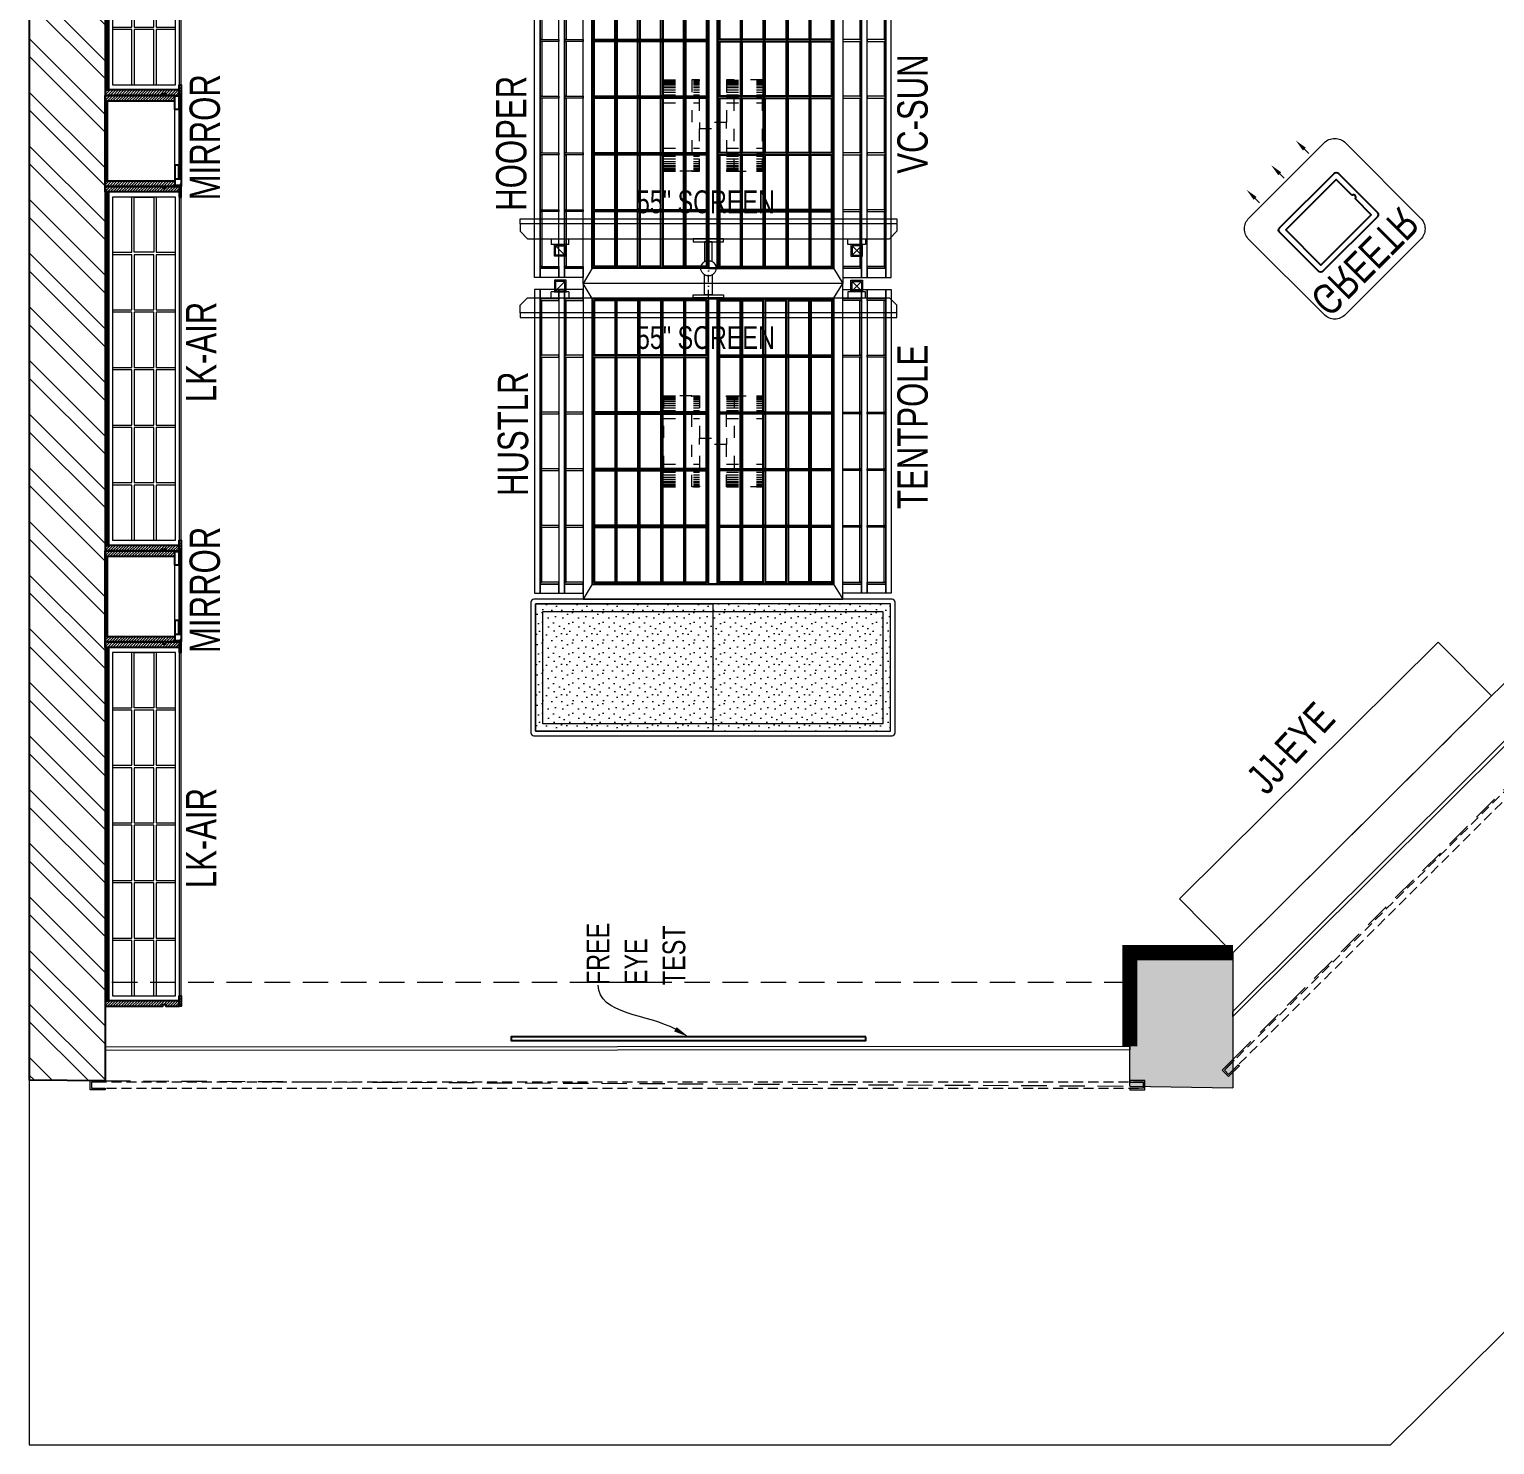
# Model space of a CAD drawing. Header units: feet. Extents: x 9008778 to 9018578, y -5942756 to -5933653.
# Drawn here: x 9008778 to 9013605, y -5942756 to -5938095 of the extents above; entities that cross this region are included whole.
import ezdxf
from ezdxf import colors
from ezdxf.entities.mleader import LeaderData, LeaderLine
from ezdxf.math import Vec2, Vec3

# ---------------------------------------------------------------- set-up
doc = ezdxf.new("R2010")
doc.units = ezdxf.units.FT
doc.header["$LTSCALE"] = 33
doc.header["$MEASUREMENT"] = 0
for name, pattern in [('ACAD_ISO03W100', [30, 12, -18]), ('DASHDOT2', [0.5, 0.25, -0.125, 0, -0.125]), ('HIDDEN', [9.525, 6.35, -3.175]), ('HIDDEN2', [4.7625, 3.175, -1.5875]), ('HIDDENX2', [0.75, 0.5, -0.25])]:
    doc.linetypes.add(name, pattern=pattern)
for name, color, linetype, lineweight in [('A-COL', 243, 'Continuous', 9), ('A-Glazing', 4, 'Continuous', 20), ('A-shutter', 8, 'Continuous', 18), ('beam', 90, 'Continuous', 9), ('column hatch', 5, 'Continuous', 0), ('LENS-DIM', 252, 'Continuous', 5), ('LENS-HATCH', 251, 'Continuous', 5), ('LENS-TEXT', 31, 'Continuous', 5), ('LENS_DIMENSION', 193, 'Continuous', 0), ('LENS_TEXT', 31, 'Continuous', 5), ('LK-EQPMT', 3, 'Continuous', 18), ('LK-FF&E FLOOR', 1, 'Continuous', 9), ('LK-FF&E WALL', 1, 'Continuous', 9), ('LK-IT', 3, 'Continuous', 18), ('LK-MIRROR', 133, 'Continuous', 13), ('LN-ELEVATION-1', 81, 'Continuous', 25), ('LN-ELEVATION-2', 103, 'Continuous', 20), ('LN-ELEVATION-3', 125, 'Continuous', 18), ('LN-ELEVATION-4', 145, 'Continuous', 13), ('LN-ELEVATION-5', 167, 'Continuous', 5), ('LN-HATCH', 251, 'Continuous', 0), ('PLANO-TXT', 252, 'Continuous', 5), ('rolling shutter', 1, 'Continuous', 5)]:
    doc.layers.add(name, color=color, linetype=linetype, lineweight=lineweight)
doc.layers.add('A-WALL', color=1, linetype='Continuous')
doc.styles.add('LK TXT', font='GILC____.TTF', dxfattribs={"height": 100})
doc.styles.get("Standard").update_dxf_attribs({"font": 'GILC____.TTF'})
pattern_1 = [(45, (7858054.0837, 3504049.203), (-4.4901280605, 4.4901280605), [])]

# ---------------------------------------------------------------- blocks, each defined once
blk = doc.blocks.new('*U49')
at = {"layer": 'A-shutter', "color": 5, "ltscale": 10}
for points in [[(41038450.5, -1561539.2), (41038450.5, -1561544.2), (41038405.5, -1561544.2), (41038405.5, -1561564.2), (41038450.5, -1561564.2), (41038450.5, -1561569.2), (41038400.5, -1561569.2), (41038400.5, -1561539.2)], [(41041825.4, -1561539.2), (41041825.4, -1561544.2), (41041870.4, -1561544.2), (41041870.4, -1561564.2), (41041825.4, -1561564.2), (41041825.4, -1561569.2), (41041875.4, -1561569.2), (41041875.4, -1561539.2)]]:
    blk.add_lwpolyline(points, close=True, dxfattribs=at)
at = {"layer": 'A-shutter', "color": 5, "linetype": 'HIDDENX2', "ltscale": 2}
blk.add_lwpolyline([(41038405.5, -1561544.2), (41038405.5, -1561564.2), (41041870.4, -1561564.2), (41041870.4, -1561544.2)], close=True, dxfattribs=at)
blk = doc.blocks.new('*U50')
at = {"layer": 'A-shutter', "color": 5, "ltscale": 10}
for points in [[(41038450.5, -1561539.2), (41038450.5, -1561544.2), (41038405.5, -1561544.2), (41038405.5, -1561564.2), (41038450.5, -1561564.2), (41038450.5, -1561569.2), (41038400.5, -1561569.2), (41038400.5, -1561539.2)], [(41041471, -1561539.2), (41041471, -1561544.2), (41041516, -1561544.2), (41041516, -1561564.2), (41041471, -1561564.2), (41041471, -1561569.2), (41041521, -1561569.2), (41041521, -1561539.2)]]:
    blk.add_lwpolyline(points, close=True, dxfattribs=at)
at = {"layer": 'A-shutter', "color": 5, "linetype": 'HIDDENX2', "ltscale": 2}
blk.add_lwpolyline([(41038405.5, -1561544.2), (41038405.5, -1561564.2), (41041516, -1561564.2), (41041516, -1561544.2)], close=True, dxfattribs=at)
blk = doc.blocks.new('A$Cc7f33e8b')
at = {"layer": 'column hatch'}
h = blk.add_hatch(color=8, dxfattribs=at)
h.dxf.hatch_style = 1
h.paths.add_polyline_path([(2569.5, 6300.4), (2234.5, 6300.4), (2234.5, 5650.4), (2569.5, 5650.4)])
h.paths.add_polyline_path([(5559.5, 6300.4), (5259.5, 6300.4), (5259.5, 5660.4), (5559.5, 5660.4)])
h.paths.add_polyline_path([(5559.5, -1624.6), (5259.5, -1624.6), (5259.5, -2299.6), (5559.5, -2299.6)])
h.paths.add_polyline_path([(2524.5, -1624.6), (2224.5, -1624.6), (2224.5, -1844.6), (2224.5, -2299.6), (2524.5, -2299.6)])
h.paths.add_polyline_path([(29.4, 367.3), (-145.5, 193.8), (54.9, -12.3), (56.7, -14.1), (233.6, 161.5)])
h.paths.add_polyline_path([(376.1, 302.9), (173.9, 510.8), (29.4, 367.3), (233.6, 161.5)])
h.paths.add_polyline_path([(-1918.1, 2675.4), (-2363.1, 2675.4), (-2368.9, 2335.5), (-1923.9, 2335.5)])
at = {"layer": 'LN-HATCH'}
h = blk.add_hatch(dxfattribs=at)
h.set_pattern_fill('ANSI32', color=256, scale=333, angle=180)
h.set_pattern_definition([(225, (-8677490.58, 5279444.6), (88.2999593, -88.2999593), []), (225, (-8677549.45, 5279444.6), (88.2999593, -88.2999593), [])])
h.paths.add_polyline_path([(2234.5, 6050.4), (2234.5, 6300.4), (-2344.2, 6300.4), (-2345.5, 6050.4)])
h.paths.add_polyline_path([(5259.5, 6050.4), (5259.5, 6300.4), (2569.5, 6300.4), (2569.5, 6050.4)])
h.paths.add_polyline_path([(5309.5, -1624.6), (5559.5, -1624.6), (5559.5, 5660.4), (5309.5, 5660.4)])
at = {"layer": 'A-COL'}
for p, q in [((-2363.1, 2675.4), (-2368.9, 2335.5)), ((-2363.1, 2675.4), (-1918.1, 2675.4)), ((-1918.1, 2675.4), (-1923.9, 2335.5)), ((-1923.9, 2335.5), (-2368.9, 2335.5))]:
    blk.add_line(p, q, dxfattribs=at)
at = {"layer": 'A-Glazing'}
for points in [[(-2233.6, 6050.4), (-2232.3, 2675.4), (-2244.3, 2675.4), (-2245.6, 6050.4)], [(-2117.6, 2335.5), (-65.2, 273.6), (-73.7, 265.1), (-2134.5, 2335.5)]]:
    blk.add_lwpolyline(points, close=True, dxfattribs=at)
at = {"layer": 'A-WALL'}
for p, q in [((-2345.5, 6050.4), (-2344.2, 6300.4)), ((5559.5, 6300.4), (-2344.2, 6300.4)), ((2234.5, 6050.4), (-2345.5, 6050.4))]:
    blk.add_line(p, q, dxfattribs=at)
at = {"layer": 'beam', "linetype": 'HIDDEN', "ltscale": 0.4}
for points in [[(-2022.1, 6050.4), (-2345.5, 6050.4), (-2363.1, 2675.4), (-2022.1, 2675.4)], [(-1923.9, 2335.5), (-2275.4, 2335.5), (-145.5, 193.8), (29.4, 367.3)]]:
    blk.add_lwpolyline(points, close=True, dxfattribs=at)
at = {"layer": 'rolling shutter'}
for name, p, rotation in [('*U49', (1559193.8, 41044500.8), 270), ('*U50', (-27833906, 30201560), 314.8427817287416)]:
    blk.add_blockref(name, p, dxfattribs=dict(at, rotation=rotation))
blk = doc.blocks.new('VC HD 1200')
at = {"layer": 'LN-HATCH', "ltscale": 0.5}
h = blk.add_hatch(dxfattribs=at)
h.set_pattern_fill('ANSI31', color=256, scale=2)
h.set_pattern_definition([(45, (3760859.753, 1795248.936), (-4.490128061, 4.490128061), [])])
h.paths.add_polyline_path([(-1200, 250), (-1200, 60), (-1194, 60), (-1194, 50), (-1200, 50), (-1200, 6), (-1182, 6), (-1182, 250)])
h = blk.add_hatch(dxfattribs=at)
h.set_pattern_fill('ANSI31', color=256, scale=2)
h.set_pattern_definition(pattern_1)
h.paths.add_polyline_path([(0, 250), (0, 60), (-6, 60), (-6, 50), (0, 50), (0, 6), (-18, 6), (-18, 250)])
h = blk.add_hatch(dxfattribs=at)
h.set_pattern_fill('ANSI31', color=256, scale=2)
h.set_pattern_definition([(45, (7858047.0837, 3504049.203), (-4.4901280605, 4.4901280605), [])])
h.paths.add_polyline_path([(-1165, 6), (-1165, 0), (-1200, 0), (-1200, 6)])
h = blk.add_hatch(dxfattribs=at)
h.set_pattern_fill('ANSI31', color=256, scale=2)
h.set_pattern_definition(pattern_1)
h.paths.add_polyline_path([(-28, 6), (-28, 0), (0, 0), (0, 6)])
at = {"layer": 'LN-ELEVATION-1', "ltscale": 0.5}
for points in [[(-1200, 250), (-1200, 60), (-1194, 60), (-1194, 50), (-1200, 50), (-1200, 6), (-1182, 6), (-1182, 250)], [(-18, 238), (-1182, 238), (-1182, 244), (-18, 244)], [(0, 250), (0, 60), (-6, 60), (-6, 50), (0, 50), (0, 6), (-18, 6), (-18, 250)], [(-1165, 6), (-1165, 0), (-1200, 0), (-1200, 6)], [(-35, 6), (-35, 0), (0, 0), (0, 6)]]:
    blk.add_lwpolyline(points, close=True, dxfattribs=at)
at = {"layer": 'LN-ELEVATION-3', "ltscale": 0.5}
for p, q in [((-1182, 250), (-18, 250)), ((-1165, 6), (-35, 6)), ((-35, 0), (-1165, 0))]:
    blk.add_line(p, q, dxfattribs=at)
for points in [[(-1165, 226), (-35, 226), (-35, 18), (-1165, 18)], [(-1165, 226), (-983.3, 226), (-983.3, 162), (-1165, 162)], [(-975.3, 226), (-793.7, 226), (-793.7, 162), (-975.3, 162)], [(-785.7, 226), (-604, 226), (-604, 162), (-785.7, 162)], [(-596, 226), (-414.3, 226), (-414.3, 162), (-596, 162)], [(-406.3, 226), (-224.7, 226), (-224.7, 162), (-406.3, 162)], [(-216.7, 226), (-35, 226), (-35, 162), (-216.7, 162)], [(-1165, 90), (-983.3, 90), (-983.3, 154), (-1165, 154)], [(-975.3, 154), (-793.7, 154), (-793.7, 90), (-975.3, 90)], [(-785.7, 154), (-604, 154), (-604, 90), (-785.7, 90)], [(-596, 154), (-414.3, 154), (-414.3, 90), (-596, 90)], [(-406.3, 154), (-224.7, 154), (-224.7, 90), (-406.3, 90)], [(-216.7, 154), (-35, 154), (-35, 90), (-216.7, 90)], [(-1165, 82), (-983.3, 82), (-983.3, 18), (-1165, 18)], [(-975.3, 82), (-793.7, 82), (-793.7, 18), (-975.3, 18)], [(-785.7, 82), (-604, 82), (-604, 18), (-785.7, 18)], [(-596, 82), (-414.3, 82), (-414.3, 18), (-596, 18)], [(-406.3, 82), (-224.7, 82), (-224.7, 18), (-406.3, 18)], [(-216.7, 82), (-35, 82), (-35, 18), (-216.7, 18)]]:
    blk.add_lwpolyline(points, close=True, dxfattribs=at)
blk = doc.blocks.new('MIRROR')
at = {"layer": 'LN-HATCH', "ltscale": 0.5}
h = blk.add_hatch(dxfattribs=at)
h.set_pattern_fill('ANSI31', color=256, scale=2)
h.set_pattern_definition([(45, (4060433.7416, 1708720.787), (-4.4901280605, 4.4901280605), [])])
h.paths.add_polyline_path([(212.9, 101.3), (230.9, 101.3), (230.9, -127.7), (212.9, -127.7)])
h.paths.add_polyline_path([(230.9, 95.3), (494.9, 95.3), (494.9, 101.3), (230.9, 101.3)])
h.paths.add_polyline_path([(512.9, 101.3), (494.9, 101.3), (494.9, -127.7), (512.9, -127.7)])
at = {"layer": 'Defpoints'}
blk.add_lwpolyline([(512.9, 101.3), (212.9, 101.3), (212.9, -148.7), (512.9, -148.7)], close=True, dxfattribs=at)
at = {"layer": 'LN-ELEVATION-1'}
for points in [[(212.9, 101.3), (230.9, 101.3), (230.9, -127.7), (212.9, -127.7)], [(230.9, 95.3), (494.9, 95.3), (494.9, 101.3), (230.9, 101.3)], [(512.9, 101.3), (494.9, 101.3), (494.9, -127.7), (512.9, -127.7)], [(259.9, -141.7), (259.9, -127.7), (214.9, -127.7), (214.9, -148.7), (223.9, -148.7), (223.9, -147.2), (216.4, -147.2), (216.4, -141.7)], [(442.9, -141.7), (442.9, -127.7), (487.9, -127.7), (487.9, -148.7), (478.9, -148.7), (478.9, -147.2), (486.4, -147.2), (486.4, -141.7)], [(504.9, -148.7), (504.9, -147.2), (509.4, -147.2), (509.4, -129.2), (487.9, -129.2), (487.9, -127.7), (510.9, -127.7), (510.9, -148.7)]]:
    blk.add_lwpolyline(points, close=True, dxfattribs=at)
at = {"layer": 'LN-ELEVATION-2', "color": 4, "lineweight": 0}
blk.add_lwpolyline([(216.4, -141.7), (486.4, -141.7), (486.4, -147.2), (216.4, -147.2)], close=True, dxfattribs=at)
at = {"layer": 'LN-ELEVATION-2'}
blk.add_lwpolyline([(259.9, -141.7), (442.9, -141.7), (442.9, -127.7), (259.9, -127.7)], close=True, dxfattribs=at)
at = {"layer": 'LN-ELEVATION-4', "ltscale": 0.5}
blk.add_line((478.9, -148.7), (223.9, -148.7), dxfattribs=at)
blk = doc.blocks.new('ffgd')
at = {"layer": 'LN-ELEVATION-4', "linetype": 'ACAD_ISO03W100', "ltscale": 0.1}
blk.add_lwpolyline([(0, 47.3), (0, -41.5), (-20, -41.5), (-20, 47.3)], close=True, dxfattribs=at)
at = {"layer": 'LN-ELEVATION-5', "linetype": 'ACAD_ISO03W100', "ltscale": 0.1}
for p, q in [((-159.9, 165.7), (-159.9, 47.3)), ((-159.7, 165.7), (-159.7, 47.3)), ((-159.4, 165.7), (-159.4, 47.3)), ((-159, 165.7), (-159, 47.3)), ((-158.5, 165.7), (-158.5, 47.3)), ((-157.9, 165.7), (-157.9, 47.3)), ((-157.1, 165.7), (-157.1, 47.3)), ((-156.1, 165.7), (-156.1, 47.3)), ((-154.1, 165.7), (-154.1, 47.3)), ((-151.1, 165.7), (-151.1, 47.3)), ((-146.1, 165.7), (-146.1, 47.3)), ((-141.1, 165.7), (-141.1, 47.3)), ((-135.1, 165.7), (-135.1, 47.3)), ((-128.1, 165.7), (-128.1, 47.3)), ((-120.1, 165.7), (-120.1, 47.3)), ((-111.1, 165.7), (-111.1, 47.3)), ((-102.1, 165.7), (-102.1, 47.3)), ((-85, 165.7), (-85, 47.3)), ((65, 165.7), (65, 47.3)), ((82.1, 165.7), (82.1, 47.3)), ((91.1, 165.7), (91.1, 47.3)), ((100.1, 165.7), (100.1, 47.3)), ((108.1, 165.7), (108.1, 47.3)), ((115.1, 165.7), (115.1, 47.3)), ((121.1, 165.7), (121.1, 47.3)), ((126.1, 165.7), (126.1, 47.3)), ((131.1, 165.7), (131.1, 47.3)), ((134.1, 165.7), (134.1, 47.3)), ((136.1, 165.7), (136.1, 47.3)), ((137.1, 165.7), (137.1, 47.3)), ((137.9, 165.7), (137.9, 47.3)), ((138.5, 165.7), (138.5, 47.3)), ((139, 165.7), (139, 47.3)), ((139.4, 165.7), (139.4, 47.3)), ((139.7, 165.7), (139.7, 47.3)), ((139.9, 165.7), (139.9, 47.3)), ((-159.9, -41.5), (-159.9, -159.9)), ((-159.7, -41.5), (-159.7, -159.9)), ((-159.4, -41.5), (-159.4, -159.9)), ((-159, -41.5), (-159, -159.9)), ((-158.5, -41.5), (-158.5, -159.9)), ((-157.9, -41.5), (-157.9, -159.9)), ((-157.1, -41.5), (-157.1, -159.9)), ((-156.1, -41.5), (-156.1, -159.9)), ((-154.1, -41.5), (-154.1, -159.9)), ((-151.1, -41.5), (-151.1, -159.9)), ((-146.1, -41.5), (-146.1, -159.9)), ((-141.1, -41.5), (-141.1, -159.9)), ((-135.1, -41.5), (-135.1, -159.9)), ((-128.1, -41.5), (-128.1, -159.9)), ((-120.1, -41.5), (-120.1, -159.9)), ((-111.1, -41.5), (-111.1, -159.9)), ((-102.1, -41.5), (-102.1, -159.9)), ((-85, -41.5), (-85, -159.9)), ((65, -41.5), (65, -159.9)), ((82.1, -41.5), (82.1, -159.9)), ((91.1, -41.5), (91.1, -159.9)), ((100.1, -41.5), (100.1, -159.9)), ((108.1, -41.5), (108.1, -159.9)), ((115.1, -41.5), (115.1, -159.9)), ((121.1, -41.5), (121.1, -159.9)), ((126.1, -41.5), (126.1, -159.9)), ((131.1, -41.5), (131.1, -159.9)), ((134.1, -41.5), (134.1, -159.9)), ((136.1, -41.5), (136.1, -159.9)), ((137.1, -41.5), (137.1, -159.9)), ((137.9, -41.5), (137.9, -159.9)), ((138.5, -41.5), (138.5, -159.9)), ((139, -41.5), (139, -159.9)), ((139.4, -41.5), (139.4, -159.9)), ((139.7, -41.5), (139.7, -159.9)), ((139.9, -41.5), (139.9, -159.9))]:
    blk.add_line(p, q, dxfattribs=at)
for points in [[(140, 73), (140, 165.7), (-160, 165.7), (-160, 73)], [(140, -67.1), (140, -159.9), (-160, -159.9), (-160, -67.1)]]:
    blk.add_lwpolyline(points, dxfattribs=at)
for points in [[(140, 73), (140, 47.3), (-160, 47.3), (-160, 73)], [(140, -41.5), (140, -67.1), (-160, -67.1), (-160, -41.5)]]:
    blk.add_lwpolyline(points, close=True, dxfattribs=at)
blk = doc.blocks.new('EURO 1040 x 1175')
at = {"layer": 'LN-ELEVATION-1'}
for points in [[(-470, -327.4), (470, -327.4), (470, 467.6), (-470, 467.6)], [(-470, 85.1), (470, 85.1), (470, 467.6), (-470, 467.6)], [(-283.2, 85.1), (-277.2, 85.1), (-277.2, 467.6), (-283.2, 467.6)], [(-96.4, 85.1), (-90.4, 85.1), (-90.4, 467.6), (-96.4, 467.6)], [(90.4, 85.1), (96.4, 85.1), (96.4, 467.6), (90.4, 467.6)], [(277.2, 85.1), (283.2, 85.1), (283.2, 467.6), (277.2, 467.6)], [(-470, 386.6), (-283.2, 386.6), (-283.2, 392.6), (-470, 392.6)], [(-277.2, 386.6), (-96.4, 386.6), (-96.4, 392.6), (-277.2, 392.6)], [(-90.4, 386.6), (90.4, 386.6), (90.4, 392.6), (-90.4, 392.6)], [(96.4, 386.6), (277.2, 386.6), (277.2, 392.6), (96.4, 392.6)], [(283.2, 386.6), (470, 386.6), (470, 392.6), (283.2, 392.6)], [(-470, 311.2), (-283.2, 311.2), (-283.2, 317.2), (-470, 317.2)], [(-277.2, 311.2), (-96.4, 311.2), (-96.4, 317.2), (-277.2, 317.2)], [(-90.4, 311.2), (90.4, 311.2), (90.4, 317.2), (-90.4, 317.2)], [(96.4, 311.2), (277.2, 311.2), (277.2, 317.2), (96.4, 317.2)], [(283.2, 311.2), (470, 311.2), (470, 317.2), (283.2, 317.2)], [(-470, 235.8), (-283.2, 235.8), (-283.2, 241.8), (-470, 241.8)], [(-277.2, 235.8), (-96.4, 235.8), (-96.4, 241.8), (-277.2, 241.8)], [(-90.4, 235.8), (90.4, 235.8), (90.4, 241.8), (-90.4, 241.8)], [(96.4, 235.8), (277.2, 235.8), (277.2, 241.8), (96.4, 241.8)], [(283.2, 235.8), (470, 235.8), (470, 241.8), (283.2, 241.8)], [(-470, 160.4), (-283.2, 160.4), (-283.2, 166.4), (-470, 166.4)], [(-277.2, 160.4), (-96.4, 160.4), (-96.4, 166.4), (-277.2, 166.4)], [(-90.4, 160.4), (90.4, 160.4), (90.4, 166.4), (-90.4, 166.4)], [(96.4, 160.4), (277.2, 160.4), (277.2, 166.4), (96.4, 166.4)], [(283.2, 160.4), (470, 160.4), (470, 166.4), (283.2, 166.4)], [(-470, 85.1), (470, 85.1), (470, 55.1), (-470, 55.1)], [(-470, 55.1), (470, 55.1), (470, -327.4), (-470, -327.4)], [(-283.2, 55.1), (-277.2, 55.1), (-277.2, -327.4), (-283.2, -327.4)], [(-96.4, 55.1), (-90.4, 55.1), (-90.4, -327.4), (-96.4, -327.4)], [(90.4, 55.1), (96.4, 55.1), (96.4, -327.4), (90.4, -327.4)], [(277.2, 55.1), (283.2, 55.1), (283.2, -327.4), (277.2, -327.4)], [(-470, -20.3), (-283.2, -20.3), (-283.2, -26.3), (-470, -26.3)], [(-277.2, -20.3), (-96.4, -20.3), (-96.4, -26.3), (-277.2, -26.3)], [(-90.4, -20.3), (90.4, -20.3), (90.4, -26.3), (-90.4, -26.3)], [(96.4, -20.3), (277.2, -20.3), (277.2, -26.3), (96.4, -26.3)], [(283.2, -20.3), (470, -20.3), (470, -26.3), (283.2, -26.3)], [(-470, -95.7), (-283.2, -95.7), (-283.2, -101.7), (-470, -101.7)], [(-277.2, -95.7), (-96.4, -95.7), (-96.4, -101.7), (-277.2, -101.7)], [(-90.4, -95.7), (90.4, -95.7), (90.4, -101.7), (-90.4, -101.7)], [(96.4, -95.7), (277.2, -95.7), (277.2, -101.7), (96.4, -101.7)], [(283.2, -95.7), (470, -95.7), (470, -101.7), (283.2, -101.7)], [(-470, -171.1), (-283.2, -171.1), (-283.2, -177.1), (-470, -177.1)], [(-277.2, -171.1), (-96.4, -171.1), (-96.4, -177.1), (-277.2, -177.1)], [(-90.4, -171.1), (90.4, -171.1), (90.4, -177.1), (-90.4, -177.1)], [(96.4, -171.1), (277.2, -171.1), (277.2, -177.1), (96.4, -177.1)], [(283.2, -171.1), (470, -171.1), (470, -177.1), (283.2, -177.1)], [(-470, -246.4), (-283.2, -246.4), (-283.2, -252.4), (-470, -252.4)], [(-277.2, -246.4), (-96.4, -246.4), (-96.4, -252.4), (-277.2, -252.4)], [(-90.4, -246.4), (90.4, -246.4), (90.4, -252.4), (-90.4, -252.4)], [(96.4, -246.4), (277.2, -246.4), (277.2, -252.4), (96.4, -252.4)], [(283.2, -246.4), (470, -246.4), (470, -252.4), (283.2, -252.4)]]:
    blk.add_lwpolyline(points, close=True, dxfattribs=at)
for points in [[(-283.2, 461.6), (-464, 461.6), (-464, 317.2)], [(-96.4, 461.6), (-277.2, 461.6)], [(90.4, 461.6), (-90.4, 461.6)], [(277.2, 461.6), (96.4, 461.6)], [(464, 317.2), (464, 461.6), (283.2, 461.6)], [(-464, 311.2), (-464, 241.8)], [(464, 241.8), (464, 311.2)], [(-464, 235.8), (-464, 166.4)], [(464, 166.4), (464, 235.8)], [(-464, 160.4), (-464, 91.1), (-283.2, 91.1)], [(283.2, 91.1), (464, 91.1), (464, 160.4)], [(-464, -20.3), (-464, 49.1), (-283.2, 49.1)], [(-277.2, 91.1), (-96.4, 91.1)], [(-277.2, 49.1), (-96.4, 49.1)], [(-90.4, 91.1), (90.4, 91.1)], [(-90.4, 49.1), (90.4, 49.1)], [(96.4, 91.1), (277.2, 91.1)], [(96.4, 49.1), (277.2, 49.1)], [(283.2, 49.1), (464, 49.1), (464, -20.3)], [(-464, -95.7), (-464, -26.3)], [(464, -26.3), (464, -95.7)], [(-464, -171.1), (-464, -101.7)], [(464, -101.7), (464, -171.1)], [(-283.2, -321.4), (-464, -321.4), (-464, -177.1)], [(464, -177.1), (464, -321.4), (283.2, -321.4)], [(-96.4, -321.4), (-277.2, -321.4)], [(90.4, -321.4), (-90.4, -321.4)], [(277.2, -321.4), (96.4, -321.4)]]:
    blk.add_lwpolyline(points, dxfattribs=at)
at = {"layer": 'LN-ELEVATION-2'}
blk.add_lwpolyline([(-520, -357.4), (520, -357.4), (520, 497.6), (-520, 497.6)], close=True, dxfattribs=at)
for points in [[(-470, 467.6), (-520, 497.6)], [(470, 467.6), (520, 497.6)], [(-470, -327.4), (-520, -357.4)], [(470, -327.4), (520, -357.4)]]:
    blk.add_lwpolyline(points, dxfattribs=at)
at = {"layer": 'LN-ELEVATION-3'}
for points in [[(-500, 559.6), (500, 559.6), (500, 577.6), (-500, 577.6)], [(-500, 497.6), (-470, 497.6), (-470, 559.6), (-500, 559.6)], [(470, 497.6), (500, 497.6), (500, 559.6), (470, 559.6)], [(-500, -357.4), (-470, -357.4), (-470, -419.4), (-500, -419.4)], [(470, -357.4), (500, -357.4), (500, -419.4), (470, -419.4)], [(-500, -419.4), (500, -419.4), (500, -437.4), (-500, -437.4)]]:
    blk.add_lwpolyline(points, close=True, dxfattribs=at)
at = {"layer": 'LN-ELEVATION-4'}
for points in [[(-500, 639.6), (500, 639.6), (500, 657.6), (-500, 657.6)], [(-500, 577.6), (-470, 577.6), (-470, 639.6), (-500, 639.6)], [(470, 577.6), (500, 577.6), (500, 639.6), (470, 639.6)], [(-470, 497.6), (-464, 497.6), (-464, 559.6), (-470, 559.6)], [(-464, 553.6), (-283.2, 553.6), (-283.2, 559.6), (-464, 559.6)], [(-283.2, 497.6), (-277.2, 497.6), (-277.2, 559.6), (-283.2, 559.6)], [(-277.2, 553.6), (-96.4, 553.6), (-96.4, 559.6), (-277.2, 559.6)], [(-96.4, 497.6), (-90.4, 497.6), (-90.4, 559.6), (-96.4, 559.6)], [(-90.4, 553.6), (90.4, 553.6), (90.4, 559.6), (-90.4, 559.6)], [(90.4, 497.6), (96.4, 497.6), (96.4, 559.6), (90.4, 559.6)], [(96.4, 553.6), (277.2, 553.6), (277.2, 559.6), (96.4, 559.6)], [(277.2, 497.6), (283.2, 497.6), (283.2, 559.6), (277.2, 559.6)], [(283.2, 553.6), (464, 553.6), (464, 559.6), (283.2, 559.6)], [(464, 497.6), (470, 497.6), (470, 559.6), (464, 559.6)], [(-470, -357.4), (-464, -357.4), (-464, -419.4), (-470, -419.4)], [(-283.2, -357.4), (-277.2, -357.4), (-277.2, -419.4), (-283.2, -419.4)], [(-96.4, -357.4), (-90.4, -357.4), (-90.4, -419.4), (-96.4, -419.4)], [(90.4, -357.4), (96.4, -357.4), (96.4, -419.4), (90.4, -419.4)], [(277.2, -357.4), (283.2, -357.4), (283.2, -419.4), (277.2, -419.4)], [(464, -357.4), (470, -357.4), (470, -419.4), (464, -419.4)], [(-464, -413.4), (-283.2, -413.4), (-283.2, -419.4), (-464, -419.4)], [(-277.2, -413.4), (-96.4, -413.4), (-96.4, -419.4), (-277.2, -419.4)], [(-90.4, -413.4), (90.4, -413.4), (90.4, -419.4), (-90.4, -419.4)], [(96.4, -413.4), (277.2, -413.4), (277.2, -419.4), (96.4, -419.4)], [(283.2, -413.4), (464, -413.4), (464, -419.4), (283.2, -419.4)], [(-500, -437.4), (-470, -437.4), (-470, -499.4), (-500, -499.4)], [(470, -437.4), (500, -437.4), (500, -499.4), (470, -499.4)], [(-500, -499.4), (500, -499.4), (500, -517.4), (-500, -517.4)]]:
    blk.add_lwpolyline(points, close=True, dxfattribs=at)
at = {"layer": 'LN-ELEVATION-5'}
for points in [[(-470, 577.6), (-464, 577.6), (-464, 639.6), (-470, 639.6)], [(-464, 633.6), (-283.2, 633.6), (-283.2, 639.6), (-464, 639.6)], [(-283.2, 577.6), (-277.2, 577.6), (-277.2, 639.6), (-283.2, 639.6)], [(-277.2, 633.6), (-96.4, 633.6), (-96.4, 639.6), (-277.2, 639.6)], [(-96.4, 577.6), (-90.4, 577.6), (-90.4, 639.6), (-96.4, 639.6)], [(-90.4, 633.6), (90.4, 633.6), (90.4, 639.6), (-90.4, 639.6)], [(90.4, 577.6), (96.4, 577.6), (96.4, 639.6), (90.4, 639.6)], [(96.4, 633.6), (277.2, 633.6), (277.2, 639.6), (96.4, 639.6)], [(277.2, 577.6), (283.2, 577.6), (283.2, 639.6), (277.2, 639.6)], [(283.2, 633.6), (464, 633.6), (464, 639.6), (283.2, 639.6)], [(464, 577.6), (470, 577.6), (470, 639.6), (464, 639.6)], [(-470, -437.4), (-464, -437.4), (-464, -499.4), (-470, -499.4)], [(-283.2, -437.4), (-277.2, -437.4), (-277.2, -499.4), (-283.2, -499.4)], [(-96.4, -437.4), (-90.4, -437.4), (-90.4, -499.4), (-96.4, -499.4)], [(90.4, -437.4), (96.4, -437.4), (96.4, -499.4), (90.4, -499.4)], [(277.2, -437.4), (283.2, -437.4), (283.2, -499.4), (277.2, -499.4)], [(464, -437.4), (470, -437.4), (470, -499.4), (464, -499.4)], [(-464, -493.4), (-283.2, -493.4), (-283.2, -499.4), (-464, -499.4)], [(-277.2, -493.4), (-96.4, -493.4), (-96.4, -499.4), (-277.2, -499.4)], [(-90.4, -493.4), (90.4, -493.4), (90.4, -499.4), (-90.4, -499.4)], [(96.4, -493.4), (277.2, -493.4), (277.2, -499.4), (96.4, -499.4)], [(283.2, -493.4), (464, -493.4), (464, -499.4), (283.2, -499.4)]]:
    blk.add_lwpolyline(points, close=True, dxfattribs=at)
at = {"layer": 'LENS-DIM'}
blk.add_blockref('ffgd', (10, 67.1), dxfattribs=at)
blk = doc.blocks.new('2 seater bench')
at = {"layer": 'LENS-HATCH', "lineweight": 0}
h = blk.add_hatch(dxfattribs=at)
h.set_pattern_fill('STIP1', color=177, scale=100, angle=270, pattern_type=2)
h.set_pattern_definition([(270, (6617251.08, -170421.61), (100, -2e-13), [0, -100]), (270, (6617235.08, -170433.61), (100, -2e-13), [0, -100]), (270, (6617211.08, -170428.61), (100, -2e-13), [0, -100]), (270, (6617188.08, -170463.61), (100, -2e-13), [0, -100]), (270, (6617224.08, -170460.61), (100, -2e-13), [0, -100]), (270, (6617248.08, -170487.61), (100, -2e-13), [0, -100]), (270, (6617255.08, -170452.61), (100, -2e-13), [0, -100]), (270, (6617214.08, -170494.61), (100, -2e-13), [0, -100]), (270, (6617182.08, -170489.61), (100, -2e-13), [0, -100]), (270, (6617167.08, -170415.61), (100, -2e-13), [0, -100]), (270, (6617187.08, -170433.61), (100, -2e-13), [0, -100]), (270, (6617168.08, -170447.61), (100, -2e-13), [0, -100]), (270, (6617232.08, -170508.61), (100, -2e-13), [0, -100]), (270, (6617207.08, -170476.61), (100, -2e-13), [0, -100]), (270, (6617240.08, -170468.61), (100, -2e-13), [0, -100]), (270, (6617231.08, -170485.61), (100, -2e-13), [0, -100]), (270, (6617204.08, -170449.61), (100, -2e-13), [0, -100]), (270, (6617258.08, -170477.61), (100, -2e-13), [0, -100]), (270, (6617199.08, -170508.61), (100, -2e-13), [0, -100]), (270, (6617169.08, -170505.61), (100, -2e-13), [0, -100])])
h.paths.add_polyline_path([(585, 210), (0, 210), (0, -210), (585, -210)])
h.paths.add_polyline_path([(0, 245), (0, -210)])
h.paths.add_polyline_path([(-585, 210), (0, 210), (0, -210), (-585, -210)])
at = {"layer": 'LN-ELEVATION-2', "ltscale": 0.5}
for points in [[(-585, 210), (0, 210), (0, -210), (-585, -210)], [(585, 210), (0, 210), (0, -210), (585, -210)]]:
    blk.add_lwpolyline(points, close=True, dxfattribs=at)
at = {"layer": 'LN-ELEVATION-5', "ltscale": 0.5}
blk.add_lwpolyline([(590, 225), (-590, 225, 0.414214), (-600, 215), (-600, -215, 0.414214), (-590, -225), (590, -225, 0.414214), (600, -215), (600, 215, 0.414214)], format="xyb", close=True, dxfattribs=at)
blk.add_lwpolyline([(585, 210), (-585, 210), (-585, -210), (585, -210)], close=True, dxfattribs=at)
at = {"layer": 'LN-ELEVATION-5', "linetype": 'HIDDEN2', "ltscale": 11}
blk.add_lwpolyline([(-560, 185), (560, 185), (560, -185), (-560, -185)], close=True, dxfattribs=at)
blk = doc.blocks.new('GREETR 450x450')
at = {"layer": 'LN-ELEVATION-1', "linetype": 'ByBlock', "lineweight": -2}
for p, q in [((481.3, 339.7), (461, 339.7)), ((481.3, 225), (461, 225)), ((481.3, 110.3), (461, 110.3))]:
    blk.add_line(p, q, dxfattribs=at)
at = {"layer": 'LN-ELEVATION-1'}
for points in [[(355.5, 98.3), (355.5, 352.3, 0.414214), (345.5, 362.3), (163.5, 362.3, 0.414214), (153.5, 352.3), (153.5, 98.3, 0.414214), (163.5, 88.3), (345.5, 88.3, 0.414214)], [(264, 342.8), (336.5, 342.8), (336.5, 107.8), (172.5, 107.8), (172.5, 342.8), (245, 342.8, 0.327538), (246.9, 344.2, -0.733799), (262.1, 344.2, 0.327538)]]:
    blk.add_lwpolyline(points, format="xyb", close=True, dxfattribs=at)
at = {"layer": 'LN-ELEVATION-1', "linetype": 'ByBlock', "lineweight": -2}
for points in [[(481.3, 346.4), (481.3, 333.1), (521.3, 339.7)], [(481.3, 231.7), (481.3, 218.3), (521.3, 225)], [(481.3, 116.9), (481.3, 103.6), (521.3, 110.3)]]:
    blk.add_solid(points, dxfattribs=at)
at = {"layer": 'LN-ELEVATION-2'}
blk.add_lwpolyline([(50, 0), (400, 0, 0.414214), (450, 50), (450, 400, 0.414214), (400, 450), (50, 450, 0.414214), (0, 400), (0, 50, 0.414214)], format="xyb", close=True, dxfattribs=at)
at = {"layer": 'LENS-TEXT', "color": 0, "linetype": 'Continuous', "ltscale": 3, "insert": (78.9, 218.7), "char_height": 100, "attachment_point": 5, "rotation": 90, "style": 'LK TXT'}
blk.add_mtext_dynamic_manual_height_columns('GREETR', width=353.056, gutter_width=0.5, heights=[0], dxfattribs=at)
blk = doc.blocks.new('55INCH')
at = {"layer": 'LK-EQPMT', "ltscale": 12}
for p, q in [((2111558.8, 1135690.5), (2111583.2, 1135690.5)), ((2111583.2, 1135690.5), (2111607.7, 1135666)), ((2111607.7, 1134473.9), (2111607.7, 1135666)), ((2111607.7, 1135587.9), (2111627.2, 1135587.9)), ((2111627.2, 1135587.9), (2111627.2, 1135529.3)), ((2111627.2, 1135529.3), (2111607.7, 1135529.3)), ((2111627.2, 1134610.6), (2111607.7, 1134610.6)), ((2111627.2, 1134610.6), (2111627.2, 1134552)), ((2111607.7, 1134552), (2111627.2, 1134552)), ((2111583.2, 1134449.5), (2111607.7, 1134473.9)), ((2111558.8, 1134449.5), (2111583.2, 1134449.5))]:
    blk.add_line(p, q, dxfattribs=at)
at = {"layer": 'LK-EQPMT'}
for p, q in [((2111661.6, 1135543.3), (2111631, 1135573.9)), ((2111661.6, 1135573.9), (2111631, 1135543.3)), ((2111661.6, 1134597.1), (2111631, 1134566.5))]:
    blk.add_line(p, q, dxfattribs=at)
at = {"layer": 'LK-EQPMT', "ltscale": 12}
blk.add_lwpolyline([(2111542.6, 1135690.5), (2111558.8, 1135690.5), (2111558.8, 1134449.5), (2111542.6, 1134449.5)], close=True, dxfattribs=at)
at = {"layer": 'LK-EQPMT'}
for points in [[(2111627.2, 1135577.7), (2111627.2, 1135539.5), (2111665.4, 1135539.5), (2111665.4, 1135577.7)], [(2111631, 1135573.9), (2111631, 1135543.3), (2111661.6, 1135543.3), (2111661.6, 1135573.9)], [(2111627.2, 1134562.7), (2111627.2, 1134600.9), (2111665.4, 1134600.9), (2111665.4, 1134562.7)], [(2111631, 1134566.5), (2111631, 1134597.1), (2111661.6, 1134597.1), (2111661.6, 1134566.5)]]:
    blk.add_lwpolyline(points, close=True, dxfattribs=at)

msp = doc.modelspace()

# ---------------------------------------------------------------- linework, layer by layer
msp.add_lwpolyline([(9011533.5, -5941413.2), (9010365.5, -5941413.2), (9010365.5, -5941425.2), (9011533.5, -5941425.2)], close=True)
at = {"layer": 'LENS-DIM', "color": 2}
msp.add_lwpolyline([(9012742.9, -5941136.2), (9013594.6, -5940290.9), (9013418.5, -5940113.5), (9012566.7, -5940958.8)], close=True, dxfattribs=at)
at = {"layer": 'LENS_DIMENSION'}
msp.add_lwpolyline([(9008777.9, -5942756.5), (9013261.7, -5942756.5), (9018577.9, -5937488), (9018577.9, -5933652.8), (9008777.9, -5933652.8)], close=True, dxfattribs=at)
at = {"layer": 'LK-IT', "color": 1, "linetype": 'DASHDOT2', "ltscale": 3}
msp.add_line((9011015, -5939126.7), (9011015, -5938637.7), dxfattribs=at)
at = {"layer": 'LK-IT'}
for points in [[(9011065, -5938784.8), (9010965, -5938784.8), (9010965, -5938794.8), (9011065, -5938794.8)], [(9011065, -5938979.6), (9010965, -5938979.6), (9010965, -5938969.6), (9011065, -5938969.6)]]:
    msp.add_lwpolyline(points, close=True, dxfattribs=at)
for points in [[(9011027.5, -5938860.5), (9011027.5, -5938794.8), (9011002.5, -5938794.8), (9011002.5, -5938860.5, -0.267949), (9011027.5, -5938860.5, 1)], [(9011027.5, -5938903.8), (9011027.5, -5938969.6), (9011002.5, -5938969.6), (9011002.5, -5938903.8, 0.267949), (9011027.5, -5938903.8, -1)]]:
    msp.add_lwpolyline(points, format="xyb", dxfattribs=at)
at = {"layer": 'LK-IT', "color": 1}
msp.add_circle((9011015, -5938882.2), 25, dxfattribs=at)
at = {"layer": 'LK-MIRROR', "linetype": 'ACAD_ISO03W100', "ltscale": 0.05, "const_width": 50}
msp.add_lwpolyline([(9012742.9, -5941136.2), (9012402.9, -5941136.2), (9012402.9, -5941444.6)], dxfattribs=at)

# ---------------------------------------------------------------- block references
at = {"layer": 'LENS-DIM', "color": 2, "rotation": 90}
msp.add_blockref('A$Cc7f33e8b', (9015078.3, -5939212.3), dxfattribs=at)
at = {"layer": 'LK-FF&E FLOOR', "xscale": -1}
for name, p, rotation in [('EURO 1040 x 1175', (9011100.1, -5938412.2), 90), ('GREETR 450x450', (9013078.2, -5939070.4), 315)]:
    msp.add_blockref(name, p, dxfattribs=dict(at, rotation=rotation))
at = {"layer": 'LK-FF&E FLOOR', "rotation": 89.99999999997665}
msp.add_blockref('EURO 1040 x 1175', (9011100.1, -5939452.2), dxfattribs=at)
at = {"layer": 'LK-FF&E FLOOR'}
msp.add_blockref('2 seater bench', (9011030, -5940197.2), dxfattribs=at)
at = {"layer": 'LK-FF&E WALL', "xscale": -1, "rotation": 90}
for name, p in [('VC HD 1200', (9009277.9, -5938312.8)), ('MIRROR', (9009129.3, -5938099.9)), ('VC HD 1200', (9009277.9, -5939812.8)), ('MIRROR', (9009129.3, -5939599.9)), ('VC HD 1200', (9009277.9, -5941312.8))]:
    msp.add_blockref(name, p, dxfattribs=at)
at = {"layer": 'LK-IT', "rotation": 270}
msp.add_blockref('55INCH', (7875945, -3827177.1), dxfattribs=at)
at = {"layer": 'LK-IT', "xscale": -1, "rotation": 270}
msp.add_blockref('55INCH', (7875945, -8050587.3), dxfattribs=at)

# ---------------------------------------------------------------- texts
at = {"layer": 'LENS-TEXT', "color": 0, "linetype": 'Continuous', "ltscale": 3, "char_height": 75, "width": 783.964, "attachment_point": 5, "style": 'LK TXT'}
for insert in [(9011006.5, -5938664), (9011006.5, -5939111)]:
    msp.add_mtext('\\pt225;55" SCREEN', dxfattribs=dict(at, insert=insert))
at = {"layer": 'LENS_TEXT', "linetype": 'Continuous', "ltscale": 3, "char_height": 100, "width": 324.474, "attachment_point": 5, "rotation": 90, "style": 'LK TXT'}
for insert in [(9009356.6, -5938450.9, -23744), (9009356.6, -5939941.4, -23744)]:
    msp.add_mtext('{\\C7;MIRROR}', dxfattribs=dict(at, insert=insert))
at = {"layer": 'PLANO-TXT', "linetype": 'Continuous', "ltscale": 3, "char_height": 100, "attachment_point": 5, "style": 'LK TXT'}
for s, insert, width, rotation in [('VC-SUN ', (9011688, -5938374.4, -23744), 149.547, 90), ('HOOPER ', (9010366, -5938470.9, -23744), 149.547, 90), ('LK-AIR', (9009343.7, -5939157.9), 271.785, 90), ('TENTPOLE', (9011688, -5939404.4, -23744), 149.547, 90), ('HUSTLR', (9010371.9, -5939427.4, -23744), 149.547, 90), ('JJ-EYE ', (9012933.2, -5940462.2, -23744), 149.547, 47.115), ('LK-AIR', (9009343.7, -5940758.9), 271.785, 90)]:
    msp.add_mtext(s, dxfattribs=dict(at, insert=insert, width=width, rotation=rotation))

# ---------------------------------------------------------------- leaders
at = {"layer": 'LENS_TEXT', "color": 1, "linetype": 'Continuous', "ltscale": 3}
ml = msp.add_multileader_mtext('Standard', dxfattribs=at)
ml.set_content('{\\C256;FREE EYE TEST}', color=1)
ml.set_leader_properties(color=256, linetype='ByLayer', lineweight=-1)
ml.build(insert=Vec2(0, 0))
ml.multileader.update_dxf_attribs({"leader_type": 2, "dogleg_length": 0.36, "arrow_head_size": 50})
ctx = ml.context
ctx.base_point, ctx.char_height, ctx.arrow_head_size, ctx.landing_gap_size, ctx.plane_origin, ctx.plane_x_axis, ctx.plane_y_axis = Vec3(9010651.7, -5941243), 75, 50, 0.09, Vec3(9009289.3, -5942520.7), Vec3(0, 1), Vec3(-1, 0)
notes = []
notes.append((ctx, [(0, (1, 1, 0), (9010651.7, -5941243.3), (0, 1), 0.36, [(1, [(9010949.5, -5941413.2)], 0, [])])]))
ctx.mtext.insert, ctx.mtext.text_direction, ctx.mtext.rotation, ctx.mtext.width, ctx.mtext.flow_direction = Vec3(9010613.7, -5941242.9), Vec3(0, 1), 1.570796, 354.238, 5
for ctx, leaders in notes:
    for number, flags, end, landing, length, lines in leaders:
        leader = LeaderData()
        leader.index, (leader.has_last_leader_line, leader.has_dogleg_vector, leader.attachment_direction) = number, flags
        leader.last_leader_point, leader.dogleg_vector, leader.dogleg_length = Vec3(end), Vec3(landing), length
        for number, points, colour, breaks in lines:
            line = LeaderLine()
            line.index, line.vertices, line.color, line.breaks = number, Vec3.list(points), colors.encode_raw_color(colour), breaks
            leader.lines.append(line)
        ctx.leaders.append(leader)

doc.saveas('drawing.dxf')
